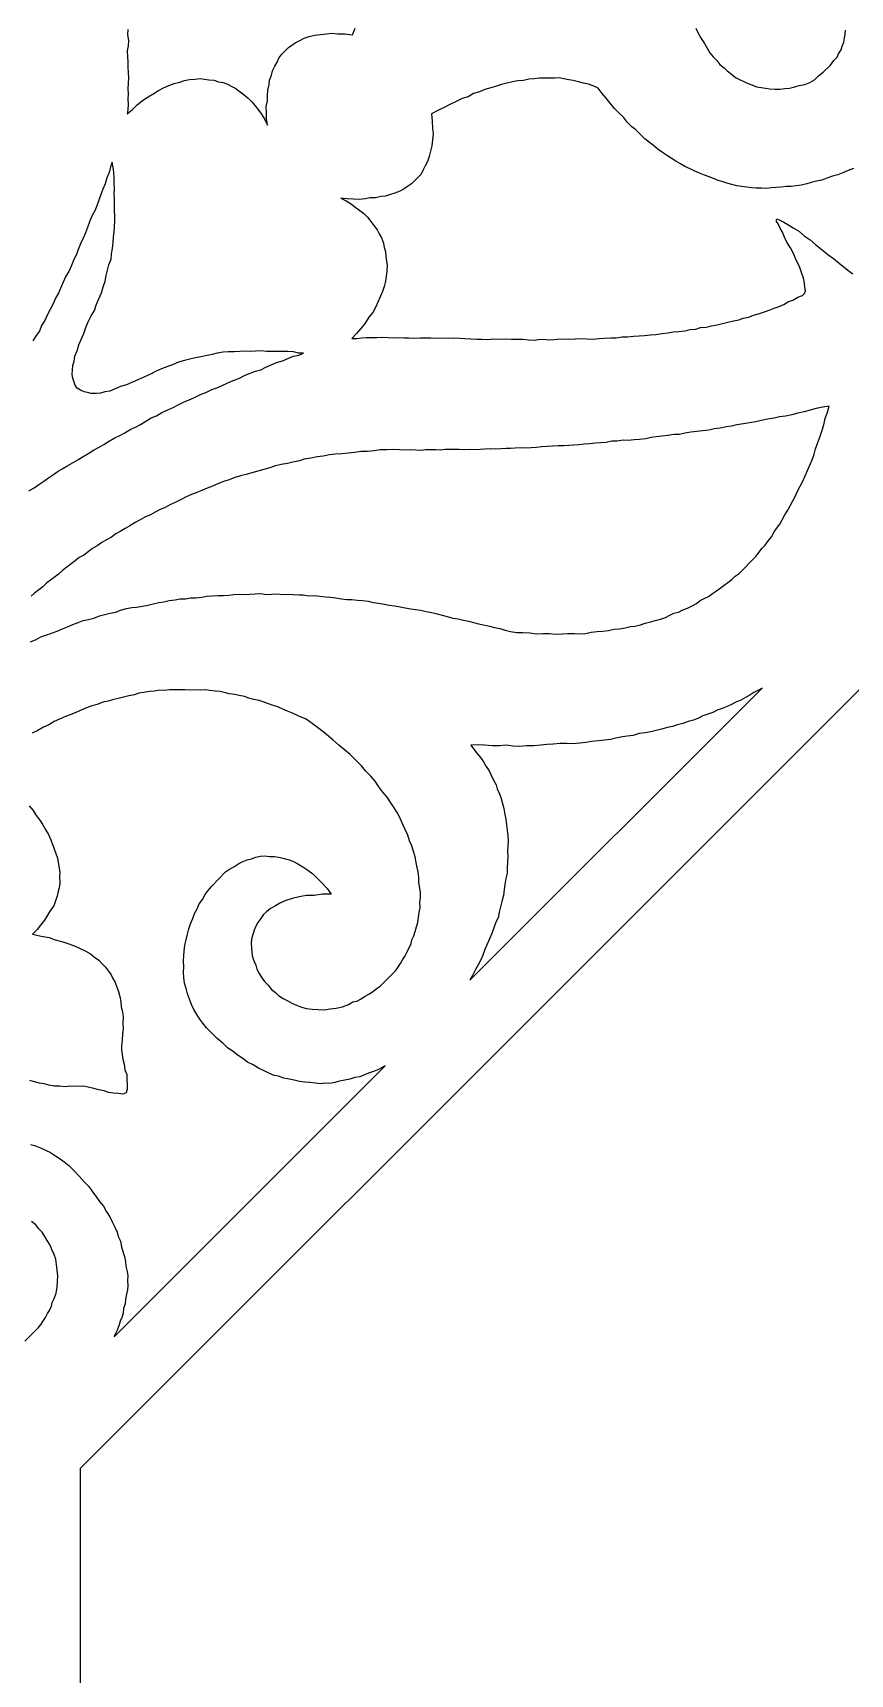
# Model space of a CAD drawing. Extents: x -535 to 535, y -535 to 535.
# Drawn here: x -333.4 to -274.3, y 121.8 to 240.6 of the extents above; entities that cross this region are included whole.
import ezdxf

# ---------------------------------------------------------------- set-up
doc = ezdxf.new("R2010")
doc.units = 0
doc.layers.add('LAYER_1', color=18, linetype='CONTINUOUS')
doc.layers.add('LAYER_2', color=150, linetype='CONTINUOUS')

msp = doc.modelspace()

# ---------------------------------------------------------------- linework, layer by layer
at = {"layer": 'LAYER_1'}
for points in [[(-326.54, 240.84), (-326.56, 240.44), (-326.5, 240.04), (-326.52, 239.65), (-326.58, 239.29), (-326.56, 238.85), (-326.54, 238.49), (-326.53, 238.13), (-326.51, 237.7), (-326.49, 237.33), (-326.51, 236.94), (-326.53, 236.54), (-326.51, 236.18), (-326.53, 235.78), (-326.52, 235.42), (-326.53, 235.02), (-326.59, 234.74), (-326.21, 235.04), (-325.86, 235.39), (-325.48, 235.7), (-325.06, 235.97), (-324.67, 236.2), (-324.32, 236.41), (-323.97, 236.61), (-323.58, 236.77), (-323.19, 236.93), (-322.79, 237.02), (-322.44, 237.15), (-322.08, 237.21), (-321.68, 237.23), (-321.32, 237.28), (-320.99, 237.23), (-320.67, 237.18), (-320.31, 237.17), (-319.97, 237.04), (-319.65, 236.99), (-319.32, 236.87), (-319.02, 236.71), (-318.72, 236.56), (-318.42, 236.33), (-318.13, 236.1), (-317.83, 235.86), (-317.56, 235.6), (-317.33, 235.3), (-317.06, 234.96), (-316.87, 234.7), (-316.64, 234.33), (-316.44, 233.92), (-316.5, 234.4), (-316.52, 234.83), (-316.53, 235.27), (-316.44, 235.66), (-316.43, 236.06), (-316.41, 236.45), (-316.32, 236.85), (-316.29, 237.17), (-316.16, 237.53), (-316.07, 237.85), (-315.9, 238.17), (-315.74, 238.48), (-315.61, 238.77), (-315.4, 239.05), (-314.92, 239.53), (-314.67, 239.7), (-314.43, 239.87), (-314.11, 240.04), (-313.79, 240.2), (-313.43, 240.33), (-313.04, 240.42), (-312.61, 240.48), (-312.18, 240.53), (-311.75, 240.58), (-311.35, 240.53), (-310.84, 240.51), (-310.3, 240.45), (-310.1, 240.94)], [(-285.45, 240.93), (-285.25, 240.53), (-285.06, 240.19), (-284.82, 239.82), (-284.63, 239.49), (-284.43, 239.15), (-284.2, 238.86), (-283.94, 238.59), (-283.71, 238.29), (-283.41, 238.06), (-283.18, 237.83), (-282.88, 237.6), (-282.58, 237.37), (-282.29, 237.22), (-281.99, 237.06), (-281.73, 236.94), (-281.4, 236.82), (-281.07, 236.69), (-280.74, 236.64), (-280.42, 236.59), (-280.09, 236.54), (-279.73, 236.52), (-279.36, 236.51), (-279.01, 236.56), (-278.68, 236.59), (-278.29, 236.68), (-277.97, 236.77), (-277.57, 236.86), (-277.22, 236.99), (-276.86, 237.19), (-276.59, 237.47), (-276.24, 237.74), (-275.72, 238.26), (-275.48, 238.58), (-275.24, 238.82), (-275.14, 239.07), (-274.94, 239.35), (-274.88, 239.63), (-274.74, 239.92), (-274.69, 240.2), (-274.66, 240.53), (-274.64, 240.78)], [(-274.05, 230.78), (-274.44, 230.62), (-274.83, 230.45), (-275.19, 230.32), (-275.58, 230.23), (-275.97, 230.07), (-276.33, 229.94), (-276.72, 229.85), (-277.11, 229.76), (-277.43, 229.66), (-277.83, 229.57), (-278.19, 229.52), (-278.55, 229.46), (-278.91, 229.48), (-279.27, 229.42), (-279.66, 229.4), (-279.99, 229.38), (-280.35, 229.32), (-280.71, 229.34), (-281.07, 229.36), (-281.43, 229.37), (-281.76, 229.42), (-282.16, 229.48), (-282.49, 229.53), (-282.85, 229.62), (-283.22, 229.7), (-283.48, 229.82), (-283.84, 229.91), (-284.17, 230.04), (-284.5, 230.16), (-284.83, 230.28), (-285.2, 230.44), (-285.53, 230.57), (-285.87, 230.76), (-286.24, 230.92), (-286.57, 231.12), (-286.9, 231.31), (-287.24, 231.51), (-287.5, 231.7), (-287.87, 231.93), (-288.17, 232.16), (-288.51, 232.43), (-288.81, 232.66), (-289.14, 232.93), (-289.45, 233.23), (-289.79, 233.57), (-290.09, 233.8), (-290.39, 234.11), (-290.69, 234.48), (-291, 234.78), (-291.34, 235.12), (-291.64, 235.5), (-291.95, 235.87), (-292.22, 236.21), (-292.52, 236.59), (-292.89, 236.75), (-293.22, 236.87), (-293.59, 236.96), (-293.95, 237.05), (-294.32, 237.14), (-294.65, 237.19), (-295.01, 237.27), (-295.34, 237.33), (-295.66, 237.3), (-296.03, 237.32), (-296.42, 237.3), (-296.78, 237.32), (-297.14, 237.26), (-297.54, 237.24), (-297.93, 237.15), (-298.33, 237.13), (-298.72, 237.04), (-299.12, 236.95), (-299.51, 236.86), (-299.87, 236.73), (-300.29, 236.61), (-300.72, 236.48), (-301.11, 236.32), (-301.54, 236.19), (-301.93, 235.95), (-302.36, 235.83), (-302.78, 235.63), (-303.24, 235.4), (-303.67, 235.2), (-304.12, 234.97), (-304.58, 234.74), (-304.52, 234.19), (-304.5, 233.68), (-304.45, 233.28), (-304.5, 232.85), (-304.55, 232.42), (-304.65, 232.03), (-304.74, 231.63), (-304.86, 231.28), (-305.03, 230.96), (-305.2, 230.64), (-305.33, 230.36), (-306.02, 229.67), (-306.3, 229.46), (-306.55, 229.29), (-306.87, 229.13), (-307.22, 229), (-307.54, 228.9), (-307.9, 228.77), (-308.22, 228.75), (-308.62, 228.66), (-309.01, 228.64), (-309.37, 228.59), (-309.8, 228.53), (-310.24, 228.55), (-310.67, 228.57), (-311.14, 228.63), (-310.74, 228.43), (-310.37, 228.2), (-310.03, 227.93), (-309.77, 227.74), (-309.47, 227.51), (-309.2, 227.24), (-308.97, 226.94), (-308.74, 226.64), (-308.51, 226.34), (-308.36, 226.05), (-308.2, 225.75), (-308.04, 225.38), (-307.99, 225.06), (-307.9, 224.76), (-307.88, 224.4), (-307.83, 224.07), (-307.78, 223.75), (-307.8, 223.35), (-307.86, 222.99), (-307.91, 222.63), (-308.01, 222.24), (-308.13, 221.88), (-308.3, 221.49), (-308.46, 221.1), (-308.62, 220.71), (-308.83, 220.36), (-309.1, 220.01), (-309.37, 219.59), (-309.68, 219.2), (-309.99, 218.82), (-310.33, 218.47), (-309.97, 218.46), (-309.61, 218.51), (-309.29, 218.54), (-308.89, 218.55), (-308.53, 218.54), (-308.13, 218.56), (-307.7, 218.54), (-307.33, 218.52), (-306.94, 218.54), (-306.58, 218.52), (-306.21, 218.51), (-305.78, 218.49), (-305.38, 218.51), (-304.99, 218.53), (-304.62, 218.51), (-304.19, 218.49), (-303.79, 218.51), (-303.36, 218.49), (-302.96, 218.51), (-302.53, 218.49), (-302.16, 218.47), (-301.73, 218.45), (-301.3, 218.43), (-300.93, 218.42), (-300.5, 218.4), (-300.07, 218.45), (-299.63, 218.43), (-299.24, 218.45), (-298.8, 218.43), (-298.37, 218.41), (-297.97, 218.43), (-297.57, 218.38), (-297.14, 218.36), (-296.7, 218.41), (-296.27, 218.39), (-295.84, 218.37), (-295.48, 218.43), (-295.01, 218.44), (-294.57, 218.43), (-294.18, 218.44), (-293.71, 218.46), (-293.34, 218.44), (-292.91, 218.42), (-292.48, 218.48), (-292.08, 218.5), (-291.61, 218.51), (-291.22, 218.53), (-290.78, 218.58), (-290.39, 218.6), (-289.96, 218.65), (-289.56, 218.67), (-289.16, 218.69), (-288.73, 218.74), (-288.34, 218.76), (-287.9, 218.82), (-287.47, 218.87), (-287.08, 218.96), (-286.68, 218.98), (-286.25, 219.03), (-285.86, 219.12), (-285.46, 219.14), (-285.11, 219.27), (-284.71, 219.29), (-284.31, 219.38), (-283.92, 219.47), (-283.53, 219.56), (-283.13, 219.65), (-282.74, 219.74), (-282.35, 219.83), (-282.03, 219.93), (-281.63, 220.02), (-281.28, 220.15), (-280.85, 220.27), (-280.49, 220.4), (-280.14, 220.53), (-279.78, 220.66), (-279.43, 220.79), (-279.04, 220.95), (-278.79, 221.12), (-278.43, 221.25), (-278.08, 221.45), (-277.73, 221.58), (-277.59, 221.72), (-277.53, 221.93), (-277.57, 222.19), (-277.59, 222.48), (-277.67, 222.84), (-277.8, 223.25), (-277.96, 223.69), (-278.2, 224.13), (-278.37, 224.57), (-278.6, 225.02), (-278.87, 225.43), (-279.03, 225.8), (-279.19, 226.16), (-279.35, 226.46), (-279.51, 226.76), (-279.63, 226.94), (-279.63, 227.09), (-279.6, 227.12), (-279.38, 227.04), (-279.08, 226.88), (-278.79, 226.72), (-278.41, 226.49), (-278.04, 226.26), (-277.63, 225.91), (-277.18, 225.61), (-276.77, 225.26), (-276.32, 224.88), (-275.91, 224.54), (-275.5, 224.27), (-275.08, 223.92), (-274.71, 223.62), (-274.37, 223.35), (-274.11, 223.16)], [(-333.7, 207.44), (-333.31, 207.67), (-332.99, 207.91), (-332.61, 208.15), (-332.29, 208.39), (-331.91, 208.62), (-331.59, 208.86), (-331.24, 209.06), (-330.89, 209.27), (-330.5, 209.5), (-330.15, 209.7), (-329.76, 209.94), (-329.37, 210.17), (-329.02, 210.38), (-328.67, 210.58), (-328.28, 210.81), (-327.93, 211.01), (-327.54, 211.25), (-327.12, 211.45), (-326.76, 211.65), (-326.38, 211.88), (-325.99, 212.05), (-325.63, 212.25), (-325.25, 212.49), (-324.86, 212.72), (-324.47, 212.88), (-324.08, 213.12), (-323.69, 213.28), (-323.27, 213.48), (-322.91, 213.68), (-322.52, 213.85), (-322.1, 214.04), (-321.71, 214.21), (-321.28, 214.41), (-320.89, 214.57), (-320.47, 214.77), (-320.11, 214.9), (-319.72, 215.06), (-319.3, 215.26), (-318.91, 215.42), (-318.52, 215.58), (-318.09, 215.78), (-317.7, 215.95), (-317.31, 216.11), (-316.92, 216.2), (-316.57, 216.4), (-316.18, 216.56), (-315.78, 216.73), (-315.36, 216.85), (-314.97, 217.02), (-314.58, 217.18), (-314.18, 217.27), (-313.83, 217.4), (-314.19, 217.42), (-314.55, 217.5), (-314.99, 217.52), (-315.35, 217.54), (-315.75, 217.52), (-316.11, 217.54), (-316.51, 217.52), (-316.91, 217.57), (-317.3, 217.55), (-317.7, 217.54), (-318.06, 217.55), (-318.46, 217.53), (-318.86, 217.51), (-319.25, 217.5), (-319.65, 217.48), (-320.08, 217.42), (-320.44, 217.3), (-320.79, 217.24), (-321.26, 217.15), (-321.65, 217.06), (-322.05, 216.97), (-322.44, 216.88), (-322.87, 216.75), (-323.26, 216.59), (-323.72, 216.43), (-324.11, 216.27), (-324.54, 216.07), (-324.96, 215.87), (-325.39, 215.67), (-325.81, 215.47), (-326.2, 215.31), (-326.63, 215.11), (-327.06, 214.99), (-327.45, 214.82), (-327.84, 214.66), (-328.2, 214.6), (-328.52, 214.51), (-328.84, 214.49), (-329.2, 214.5), (-329.46, 214.55), (-329.71, 214.6), (-329.97, 214.72), (-330.2, 214.87), (-330.35, 215.1), (-330.43, 215.32), (-330.52, 215.61), (-330.56, 215.87), (-330.54, 216.19), (-330.52, 216.51), (-330.43, 216.84), (-330.37, 217.19), (-330.21, 217.58), (-330.08, 218.01), (-329.92, 218.4), (-329.72, 218.83), (-329.59, 219.26), (-329.4, 219.68), (-329.2, 220.11), (-328.96, 220.49), (-328.8, 220.96), (-328.64, 221.35), (-328.44, 221.77), (-328.32, 222.2), (-328.19, 222.63), (-328.1, 223.02), (-328.01, 223.41), (-327.92, 223.81), (-327.75, 224.2), (-327.73, 224.59), (-327.64, 224.99), (-327.59, 225.42), (-327.57, 225.82), (-327.52, 226.18), (-327.5, 226.57), (-327.48, 226.97), (-327.49, 227.33), (-327.51, 227.77), (-327.5, 228.16), (-327.51, 228.52), (-327.53, 228.96), (-327.51, 229.28), (-327.53, 229.72), (-327.54, 230.08), (-327.56, 230.51), (-327.61, 230.84), (-327.67, 231.24), (-327.8, 230.89), (-327.89, 230.49), (-328.05, 230.1), (-328.18, 229.67), (-328.34, 229.28), (-328.5, 228.89), (-328.63, 228.47), (-328.79, 228.07), (-328.92, 227.72), (-329.12, 227.37), (-329.29, 226.98), (-329.45, 226.51), (-329.61, 226.12), (-329.77, 225.73), (-329.97, 225.31), (-330.13, 224.92), (-330.26, 224.56), (-330.46, 224.14), (-330.62, 223.75), (-330.82, 223.32), (-331.02, 222.97), (-331.22, 222.54), (-331.39, 222.15), (-331.55, 221.76), (-331.78, 221.38), (-331.95, 220.99), (-332.15, 220.56), (-332.35, 220.21), (-332.55, 219.78), (-332.78, 219.4), (-332.94, 219.01), (-333.18, 218.69), (-333.42, 218.31)], [(-333.57, 196.52), (-333.18, 196.68), (-332.83, 196.88), (-332.47, 197.01), (-332.05, 197.14), (-331.66, 197.3), (-331.27, 197.46), (-330.91, 197.59), (-330.52, 197.76), (-330.13, 197.92), (-329.77, 198.05), (-329.38, 198.14), (-328.99, 198.23), (-328.6, 198.39), (-328.2, 198.49), (-327.81, 198.58), (-327.42, 198.67), (-327.06, 198.8), (-326.63, 198.92), (-326.24, 199.01), (-325.91, 199.03), (-325.48, 199.09), (-325.09, 199.18), (-324.7, 199.27), (-324.3, 199.36), (-323.94, 199.42), (-323.55, 199.51), (-323.12, 199.56), (-322.76, 199.62), (-322.36, 199.64), (-322, 199.69), (-321.61, 199.71), (-321.18, 199.76), (-320.82, 199.82), (-320.42, 199.84), (-320.02, 199.86), (-319.63, 199.88), (-319.23, 199.89), (-318.87, 199.95), (-318.47, 199.97), (-318.11, 199.95), (-317.72, 199.97), (-317.32, 199.99), (-316.92, 200.01), (-316.52, 199.95), (-316.13, 199.97), (-315.73, 199.99), (-315.33, 199.94), (-314.93, 199.96), (-314.57, 199.94), (-314.14, 199.92), (-313.85, 199.91), (-313.45, 199.85), (-313.05, 199.87), (-312.65, 199.82), (-312.25, 199.77), (-311.89, 199.75), (-311.49, 199.7), (-311.09, 199.64), (-310.69, 199.59), (-310.33, 199.57), (-309.93, 199.52), (-309.56, 199.5), (-309.16, 199.45), (-308.8, 199.36), (-308.4, 199.31), (-308, 199.25), (-307.63, 199.16), (-307.23, 199.11), (-306.83, 199.06), (-306.47, 198.97), (-306.07, 198.91), (-305.74, 198.86), (-305.34, 198.81), (-304.97, 198.72), (-304.54, 198.63), (-304.17, 198.54), (-303.81, 198.45), (-303.44, 198.36), (-303.04, 198.24), (-302.64, 198.18), (-302.27, 198.09), (-301.91, 198.01), (-301.54, 197.92), (-301.18, 197.83), (-300.81, 197.74), (-300.37, 197.65), (-300.01, 197.56), (-299.64, 197.47), (-299.24, 197.35), (-298.87, 197.26), (-298.4, 197.2), (-297.97, 197.18), (-297.46, 197.16), (-296.99, 197.1), (-296.52, 197.12), (-296.05, 197.13), (-295.58, 197.07), (-295.11, 197.09), (-294.71, 197.11), (-294.24, 197.12), (-293.81, 197.1), (-293.41, 197.12), (-293.02, 197.21), (-292.59, 197.27), (-292.19, 197.29), (-291.76, 197.34), (-291.36, 197.43), (-290.97, 197.45), (-290.57, 197.54), (-290.18, 197.63), (-289.86, 197.65), (-289.46, 197.74), (-289.11, 197.87), (-288.71, 197.96), (-288.39, 198.06), (-288, 198.15), (-287.64, 198.28), (-287.33, 198.44), (-287.04, 198.58), (-286.72, 198.67), (-286.4, 198.84), (-286.05, 198.96), (-285.73, 199.13), (-285.41, 199.3), (-285.13, 199.5), (-284.81, 199.67), (-284.53, 199.8), (-284.25, 200.01), (-283.97, 200.21), (-283.69, 200.41), (-283.41, 200.62), (-283.13, 200.82), (-282.85, 201.03), (-282.61, 201.27), (-282.33, 201.47), (-281.12, 202.69), (-280.88, 203), (-280.67, 203.28), (-280.43, 203.52), (-280.19, 203.84), (-279.99, 204.12), (-279.79, 204.47), (-279.62, 204.72), (-279.38, 205.03), (-279.21, 205.35), (-279.01, 205.7), (-278.81, 206.05), (-278.61, 206.41), (-278.44, 206.72), (-278.24, 207.08), (-278.11, 207.43), (-277.91, 207.78), (-277.71, 208.14), (-277.54, 208.53), (-277.38, 208.92), (-277.22, 209.31), (-277.05, 209.7), (-276.89, 210.09), (-276.8, 210.48), (-276.64, 210.94), (-276.48, 211.33), (-276.35, 211.76), (-276.19, 212.23), (-276.1, 212.69), (-275.94, 213.15), (-275.82, 213.58), (-276.28, 213.49), (-276.75, 213.41), (-277.18, 213.28), (-277.61, 213.16), (-278.07, 213.07), (-278.5, 212.94), (-278.97, 212.85), (-279.4, 212.8), (-279.79, 212.71), (-280.26, 212.62), (-280.72, 212.53), (-281.12, 212.44), (-281.58, 212.36), (-282.01, 212.3), (-282.48, 212.21), (-282.87, 212.12), (-283.23, 212.07), (-283.7, 211.98), (-284.13, 211.93), (-284.52, 211.84), (-284.95, 211.78), (-285.39, 211.73), (-285.82, 211.68), (-286.25, 211.62), (-286.64, 211.53), (-287.04, 211.51), (-287.47, 211.46), (-287.9, 211.41), (-288.33, 211.35), (-288.69, 211.3), (-289.08, 211.21), (-289.52, 211.15), (-289.91, 211.14), (-290.34, 211.08), (-290.71, 211.1), (-291.14, 211.04), (-291.53, 211.03), (-291.93, 210.94), (-292.32, 210.92), (-292.72, 210.9), (-293.15, 210.85), (-293.55, 210.83), (-293.91, 210.77), (-294.3, 210.75), (-294.63, 210.73), (-295.03, 210.71), (-295.42, 210.69), (-295.82, 210.67), (-296.22, 210.66), (-296.61, 210.64), (-296.97, 210.58), (-297.37, 210.56), (-297.77, 210.54), (-298.13, 210.56), (-298.52, 210.54), (-298.85, 210.52), (-299.17, 210.5), (-299.57, 210.48), (-299.97, 210.46), (-300.33, 210.48), (-300.72, 210.46), (-301.05, 210.44), (-301.45, 210.42), (-301.81, 210.43), (-302.2, 210.42), (-302.57, 210.43), (-302.86, 210.44), (-303.25, 210.43), (-303.62, 210.44), (-303.9, 210.38), (-304.26, 210.4), (-304.63, 210.41), (-305.02, 210.4), (-305.35, 210.37), (-305.71, 210.39), (-306.07, 210.41), (-306.4, 210.38), (-306.9, 210.41), (-307.34, 210.43), (-307.81, 210.41), (-308.28, 210.4), (-308.71, 210.34), (-309.21, 210.29), (-309.68, 210.28), (-310.11, 210.22), (-310.61, 210.17), (-311.05, 210.12), (-311.52, 210.11), (-311.95, 210.05), (-312.41, 209.96), (-312.84, 209.91), (-313.31, 209.82), (-313.78, 209.74), (-314.13, 209.61), (-314.6, 209.52), (-314.99, 209.43), (-315.46, 209.34), (-315.85, 209.25), (-316.28, 209.12), (-316.71, 209), (-317.13, 208.87), (-317.56, 208.75), (-317.99, 208.62), (-318.38, 208.53), (-318.81, 208.41), (-319.2, 208.24), (-319.63, 208.12), (-320.02, 207.95), (-320.41, 207.79), (-320.8, 207.63), (-321.19, 207.46), (-321.55, 207.33), (-321.94, 207.17), (-322.33, 207.01), (-322.68, 206.81), (-323.11, 206.61), (-323.5, 206.44), (-323.85, 206.24), (-324.24, 206.08), (-324.56, 205.91), (-324.91, 205.71), (-325.3, 205.55), (-325.65, 205.35), (-326.01, 205.15), (-326.39, 204.91), (-326.74, 204.71), (-327.1, 204.51), (-327.41, 204.34), (-327.73, 204.1), (-328.08, 203.9), (-328.43, 203.7), (-328.75, 203.46), (-329.1, 203.26), (-329.42, 203.02), (-329.73, 202.78), (-330.05, 202.61), (-330.36, 202.38), (-330.64, 202.17), (-330.96, 201.93), (-331.27, 201.69), (-331.55, 201.42), (-331.86, 201.18), (-332.14, 200.97), (-332.42, 200.77), (-332.7, 200.49), (-332.98, 200.29), (-333.3, 200.05), (-333.54, 199.81)], [(-333.58, 160.14), (-333.23, 160.04), (-332.85, 159.9), (-332.49, 159.73), (-332.13, 159.55), (-331.77, 159.31), (-331.44, 159.11), (-331.14, 158.88), (-330.81, 158.61), (-330.43, 158.23), (-330.05, 157.85), (-329.71, 157.44), (-329.37, 157.1), (-329.09, 156.7), (-328.85, 156.4), (-328.58, 156), (-328.3, 155.67), (-328.09, 155.27), (-327.85, 154.91), (-327.68, 154.55), (-327.47, 154.15), (-327.3, 153.8), (-327.23, 153.48), (-327.06, 153.13), (-326.99, 152.74), (-326.89, 152.39), (-326.78, 152.04), (-326.71, 151.66), (-326.68, 151.32), (-326.6, 150.94), (-326.54, 150.62), (-326.57, 150.29), (-326.54, 149.94), (-326.57, 149.61), (-326.64, 149.31), (-326.71, 148.94), (-326.74, 148.6), (-326.85, 148.27), (-326.88, 147.94), (-326.98, 147.61), (-327.09, 147.35), (-327.2, 147.02), (-327.3, 146.69), (-327.47, 146.36), (-327.54, 146.22), (-318.28, 155.48), (-307.92, 165.84), (-308.07, 165.76), (-308.42, 165.56), (-308.78, 165.43), (-309.14, 165.3), (-309.42, 165.17), (-309.77, 165.04), (-310.13, 164.99), (-310.49, 164.86), (-310.85, 164.8), (-311.24, 164.71), (-311.56, 164.62), (-311.92, 164.56), (-312.28, 164.58), (-312.64, 164.52), (-312.97, 164.57), (-313.37, 164.63), (-313.73, 164.64), (-314.13, 164.7), (-314.5, 164.78), (-314.86, 164.87), (-315.26, 164.93), (-315.63, 165.09), (-315.96, 165.14), (-316.33, 165.3), (-316.73, 165.5), (-317.1, 165.66), (-317.47, 165.89), (-317.88, 166.09), (-318.22, 166.36), (-318.63, 166.63), (-318.93, 166.86), (-319.34, 167.13), (-319.68, 167.47), (-320.09, 167.81), (-320.47, 168.19), (-320.85, 168.57), (-321.11, 168.91), (-321.34, 169.21), (-321.54, 169.54), (-321.77, 169.91), (-321.93, 170.28), (-322.09, 170.65), (-322.22, 171.05), (-322.31, 171.42), (-322.44, 171.82), (-322.49, 172.22), (-322.51, 172.58), (-322.49, 172.98), (-322.51, 173.42), (-322.49, 173.81), (-322.47, 174.14), (-322.41, 174.57), (-322.32, 174.96), (-322.23, 175.35), (-322.14, 175.75), (-322.01, 176.1), (-321.85, 176.49), (-321.72, 176.85), (-321.52, 177.2), (-321.39, 177.56), (-321.15, 177.87), (-320.95, 178.23), (-320.74, 178.51), (-320.5, 178.82), (-319.47, 179.86), (-319.19, 180.06), (-318.87, 180.23), (-318.59, 180.43), (-318.27, 180.6), (-317.92, 180.73), (-317.59, 180.82), (-317.27, 180.92), (-316.95, 181.01), (-316.63, 181.03), (-316.3, 180.98), (-315.94, 180.97), (-315.61, 180.92), (-315.24, 180.83), (-314.88, 180.74), (-314.55, 180.62), (-314.25, 180.46), (-313.88, 180.22), (-313.51, 179.99), (-313.17, 179.72), (-312.83, 179.38), (-312.49, 179.04), (-312.11, 178.66), (-311.84, 178.25), (-312.46, 178.25), (-313.07, 178.16), (-313.61, 178.15), (-314.15, 178.07), (-314.65, 177.95), (-315.11, 177.79), (-315.5, 177.62), (-315.85, 177.42), (-316.21, 177.22), (-316.52, 176.98), (-316.73, 176.77), (-316.93, 176.49), (-317.14, 176.21), (-317.27, 175.93), (-317.4, 175.65), (-317.49, 175.33), (-317.59, 175), (-317.61, 174.68), (-317.6, 174.39), (-317.58, 174.03), (-317.53, 173.7), (-317.41, 173.37), (-317.29, 173.11), (-317.2, 172.82), (-317.05, 172.52), (-316.85, 172.19), (-316.66, 171.93), (-316.39, 171.66), (-316.16, 171.36), (-315.86, 171.13), (-315.64, 170.91), (-315.3, 170.71), (-315.01, 170.55), (-314.67, 170.36), (-314.34, 170.23), (-313.97, 170.07), (-313.61, 169.98), (-313.21, 169.93), (-312.77, 169.91), (-312.34, 169.89), (-311.91, 169.95), (-311.48, 170), (-311.01, 170.09), (-310.59, 170.28), (-310.27, 170.45), (-309.98, 170.51), (-309.66, 170.68), (-309.42, 170.85), (-309.1, 171.01), (-308.85, 171.18), (-308.57, 171.39), (-308.29, 171.59), (-307.19, 172.7), (-307.02, 172.94), (-306.81, 173.23), (-306.68, 173.51), (-306.48, 173.79), (-306.34, 174.07), (-306.18, 174.39), (-306.05, 174.67), (-305.99, 174.96), (-305.85, 175.24), (-305.76, 175.56), (-305.67, 175.88), (-305.57, 176.21), (-305.51, 176.56), (-305.46, 176.92), (-305.4, 177.28), (-305.42, 177.64), (-305.36, 178), (-305.38, 178.37), (-305.43, 178.69), (-305.48, 179.09), (-305.5, 179.46), (-305.55, 179.86), (-305.6, 180.18), (-305.69, 180.55), (-305.75, 180.95), (-305.87, 181.35), (-306, 181.75), (-306.16, 182.12), (-306.28, 182.53), (-306.48, 182.93), (-306.64, 183.3), (-306.81, 183.67), (-307, 184.08), (-307.28, 184.49), (-307.51, 184.86), (-307.78, 185.27), (-308.09, 185.64), (-308.39, 186.02), (-308.66, 186.43), (-308.97, 186.8), (-309.35, 187.18), (-309.65, 187.55), (-310.07, 187.97), (-310.45, 188.35), (-310.86, 188.69), (-311.27, 189.04), (-311.72, 189.42), (-312.17, 189.8), (-312.62, 190.18), (-313.11, 190.53), (-313.63, 190.91), (-313.96, 191.03), (-314.26, 191.19), (-314.63, 191.35), (-315, 191.51), (-315.33, 191.64), (-315.7, 191.8), (-316.03, 191.92), (-316.36, 192.04), (-316.76, 192.17), (-317.05, 192.26), (-317.42, 192.34), (-317.78, 192.43), (-318.11, 192.56), (-318.48, 192.64), (-318.81, 192.7), (-319.21, 192.75), (-319.57, 192.84), (-319.87, 192.92), (-320.23, 192.94), (-320.63, 192.99), (-320.95, 193.04), (-321.28, 193.02), (-321.64, 193.04), (-322.04, 193.02), (-322.4, 193.04), (-322.76, 193.05), (-323.16, 193.03), (-323.52, 193.05), (-323.88, 192.99), (-324.24, 193.01), (-324.6, 192.95), (-325, 192.93), (-325.39, 192.84), (-325.75, 192.79), (-326.07, 192.69), (-326.46, 192.6), (-326.86, 192.51), (-327.25, 192.42), (-327.65, 192.33), (-327.97, 192.23), (-328.36, 192.14), (-328.75, 191.98), (-329.14, 191.89), (-329.53, 191.73), (-329.92, 191.56), (-330.31, 191.4), (-330.71, 191.23), (-331.06, 191.11), (-331.49, 190.91), (-331.88, 190.74), (-332.26, 190.51), (-332.65, 190.35), (-333.04, 190.11), (-333.47, 189.91)], [(-333.67, 184.64), (-333.4, 184.31), (-333.16, 183.94), (-332.9, 183.6), (-332.7, 183.26), (-332.47, 182.89), (-332.27, 182.56), (-332.11, 182.19), (-331.99, 181.86), (-331.86, 181.53), (-331.74, 181.2), (-331.62, 180.87), (-331.57, 180.54), (-331.51, 180.14), (-331.46, 179.81), (-331.49, 179.49), (-331.47, 179.13), (-331.49, 178.8), (-331.59, 178.48), (-331.64, 178.12), (-331.77, 177.77), (-331.9, 177.41), (-332.14, 177.09), (-332.34, 176.74), (-332.58, 176.36), (-332.85, 176.01), (-333.09, 175.69), (-333.43, 175.35), (-332.81, 175.21), (-332.23, 175.11), (-331.79, 174.95), (-331.24, 174.81), (-330.8, 174.65), (-330.36, 174.49), (-329.99, 174.33), (-329.62, 174.16), (-329.25, 173.93), (-328.95, 173.7), (-328.65, 173.47), (-328.39, 173.21), (-328.16, 172.98), (-327.93, 172.68), (-327.74, 172.42), (-327.62, 172.16), (-327.46, 171.86), (-327.34, 171.53), (-327.21, 171.2), (-327.13, 170.84), (-327.04, 170.47), (-327.02, 170.11), (-326.93, 169.74), (-326.88, 169.34), (-326.9, 168.95), (-326.88, 168.51), (-326.93, 168.15), (-326.95, 167.69), (-327, 167.25), (-326.99, 166.96), (-326.94, 166.64), (-326.89, 166.31), (-326.8, 165.94), (-326.75, 165.54), (-326.62, 165.21), (-326.61, 164.85), (-326.59, 164.49), (-326.58, 164.13), (-326.67, 163.87), (-326.91, 163.79), (-327.25, 163.83), (-327.6, 163.86), (-327.94, 163.89), (-328.26, 164.03), (-328.64, 164.1), (-328.99, 164.2), (-329.31, 164.27), (-329.62, 164.34), (-329.89, 164.36), (-330.3, 164.34), (-330.74, 164.35), (-331.08, 164.31), (-331.49, 164.35), (-331.87, 164.36), (-332.25, 164.43), (-332.6, 164.53), (-332.94, 164.57), (-333.29, 164.67), (-333.64, 164.77)], [(-333.99, 145.9), (-333, 146.89), (-332.82, 147.14), (-332.64, 147.4), (-332.49, 147.62), (-332.35, 147.91), (-332.21, 148.13), (-332.07, 148.43), (-332.02, 148.69), (-331.88, 148.99), (-331.72, 149.38), (-331.66, 149.81), (-331.63, 150.22), (-331.61, 150.62), (-331.65, 151.04), (-331.69, 151.45), (-331.76, 151.83), (-331.86, 152.18), (-332.04, 152.54), (-332.17, 152.86), (-332.37, 153.18), (-332.54, 153.47), (-332.74, 153.8), (-332.97, 154.03), (-333.2, 154.32), (-333.5, 154.56)]]:
    msp.add_lwpolyline(points, dxfattribs=at)
msp.add_lwpolyline([(-301.53, 188.77), (-301.3, 188.47), (-301.04, 188.14), (-300.81, 187.84), (-300.61, 187.5), (-300.41, 187.17), (-300.26, 186.87), (-300.1, 186.5), (-299.9, 186.17), (-299.82, 185.88), (-299.65, 185.51), (-299.53, 185.18), (-299.44, 184.81), (-299.35, 184.45), (-299.26, 184.01), (-299.21, 183.68), (-299.16, 183.28), (-299.1, 182.88), (-299.05, 182.48), (-299.03, 182.12), (-299.05, 181.72), (-299.07, 181.33), (-299.06, 180.97), (-299.07, 180.57), (-299.09, 180.17), (-299.11, 179.77), (-299.2, 179.38), (-299.26, 178.95), (-299.31, 178.59), (-299.36, 178.16), (-299.49, 177.73), (-299.58, 177.34), (-299.67, 176.94), (-299.76, 176.55), (-299.93, 176.23), (-300.06, 175.81), (-300.22, 175.41), (-300.38, 175.02), (-300.55, 174.63), (-300.71, 174.24), (-300.87, 173.85), (-301, 173.5), (-301.2, 173.15), (-301.4, 172.79), (-301.6, 172.37), (-301.8, 172.02), (-280.66, 193.16), (-280.98, 192.99), (-281.26, 192.86), (-281.54, 192.66), (-281.86, 192.49), (-282.21, 192.29), (-282.57, 192.16), (-282.88, 191.99), (-283.2, 191.83), (-283.56, 191.7), (-283.91, 191.57), (-284.23, 191.4), (-284.59, 191.27), (-284.94, 191.15), (-285.26, 190.98), (-285.62, 190.85), (-286.01, 190.76), (-286.4, 190.6), (-286.79, 190.5), (-287.15, 190.38), (-287.51, 190.32), (-287.94, 190.19), (-288.33, 190.1), (-288.72, 190.01), (-289.12, 189.92), (-289.55, 189.87), (-289.98, 189.74), (-290.41, 189.69), (-290.77, 189.63), (-291.23, 189.54), (-291.63, 189.45), (-292.06, 189.4), (-292.49, 189.35), (-292.99, 189.3), (-293.42, 189.24), (-293.85, 189.19), (-294.36, 189.14), (-294.79, 189.16), (-295.26, 189.15), (-295.77, 189.1), (-296.23, 189.08), (-296.67, 189.03), (-297.17, 188.98), (-297.68, 189), (-298.18, 188.95), (-298.69, 188.97), (-299.16, 189.03), (-299.66, 188.98), (-300.17, 189), (-300.75, 189.03), (-301.26, 189.05), (-301.73, 189.03)], close=True, dxfattribs=at)
at = {"layer": 'LAYER_2'}
msp.add_lwpolyline([(-330, 136.69), (-330, -136.69), (-136.69, -330), (136.69, -330), (330, -136.69), (330, 136.69), (136.69, 330), (-136.69, 330)], close=True, dxfattribs=at)

doc.saveas('drawing.dxf')
